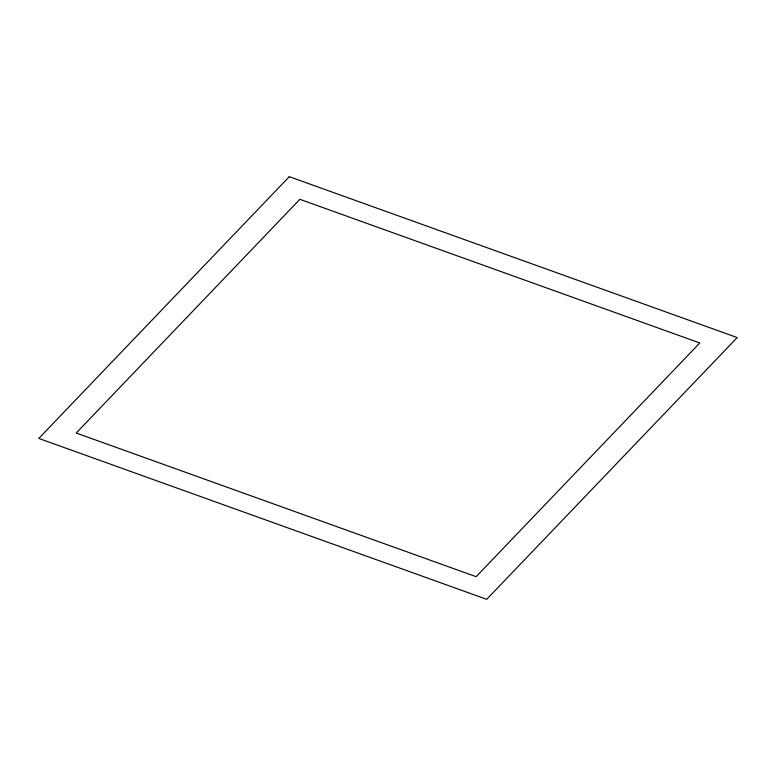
<?xml version="1.0" encoding="UTF-8"?>
<svg xmlns="http://www.w3.org/2000/svg" width="776" height="776" viewBox="0 0 776 776"><rect width="100%" height="100%" fill="white"/><g stroke="black" fill="none" stroke-linecap="round" stroke-linejoin="round"><path stroke-width="1.16" d="M289.283 176.676L38.8 438.43L486.717 599.324L737.2 337.57L289.283 176.676M299.866 199.316L76.213 433.027L476.134 576.684L699.787 342.973L299.866 199.316"/></g></svg>
